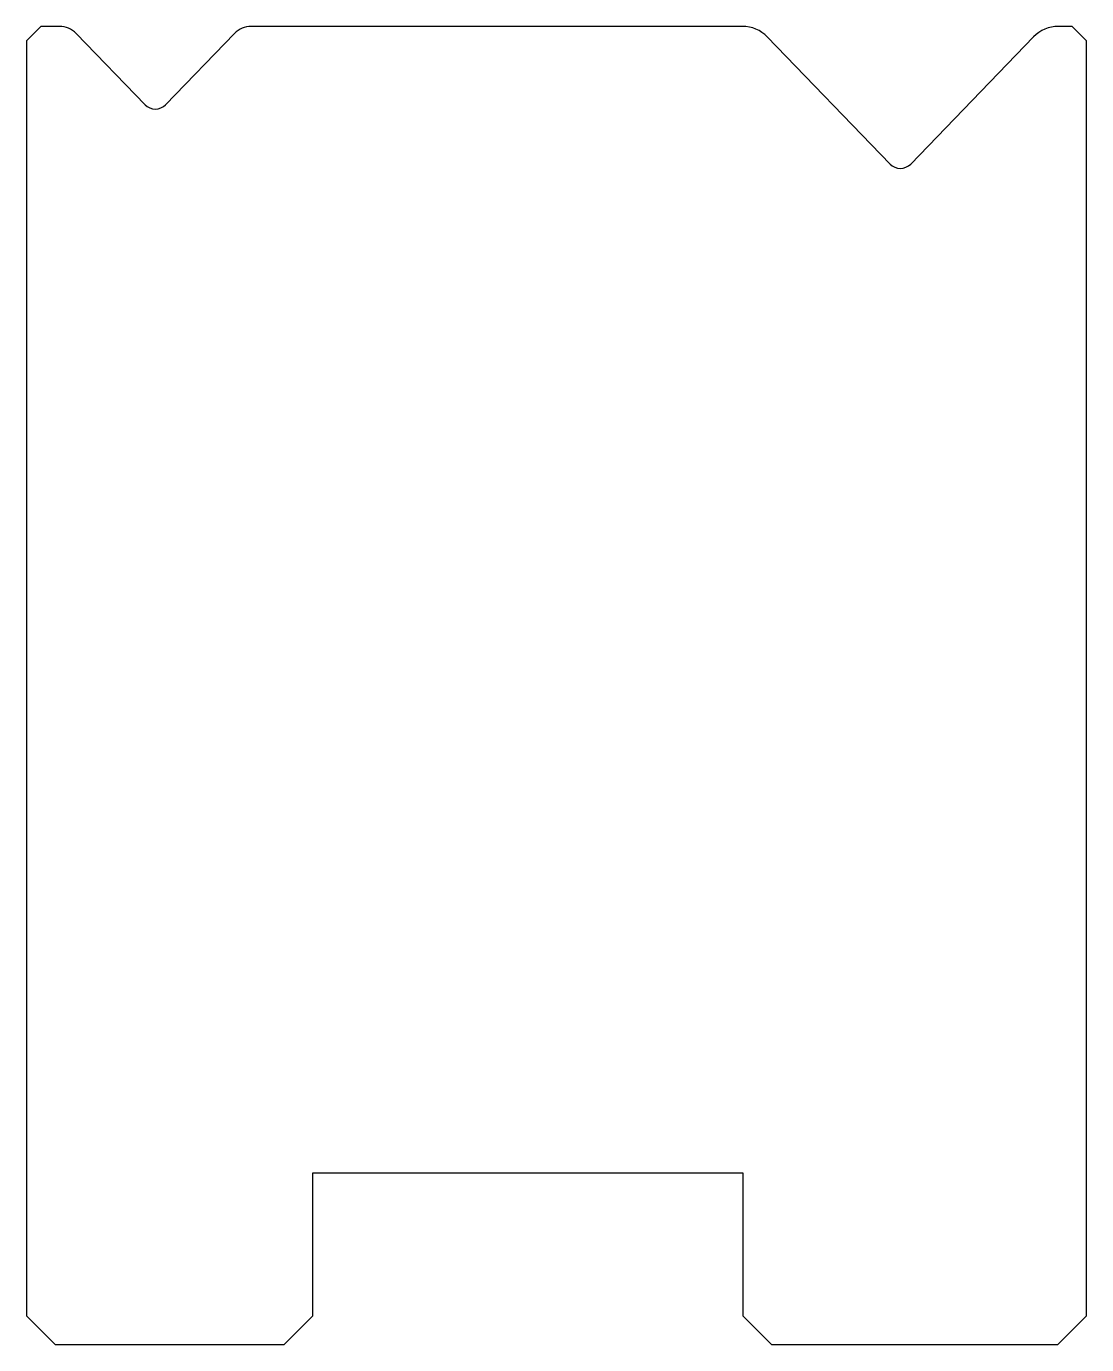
# Model space of a CAD drawing. Header units: metres. Extents: x -16.9 to 20.1, y -27.8 to 18.2.
import ezdxf

# ---------------------------------------------------------------- set-up
doc = ezdxf.new("R2010")
doc.units = ezdxf.units.M

msp = doc.modelspace()

# ---------------------------------------------------------------- linework, layer by layer
for p, q in [((-16.366546, 18.210679), (-16.866546, 17.710679)), ((-15.706126, 18.210679), (-16.366546, 18.210679)), ((-12.726216, 15.476537), (-15.130654, 17.966406)), ((-9.602438, 17.966406), (-12.006876, 15.476537)), ((8.124084, 18.210679), (-9.026966, 18.210679)), ((19.633454, 18.210679), (19.142824, 18.210679)), ((20.133454, 17.710679), (19.633454, 18.210679)), ((-16.866546, 17.710679), (-16.866546, -26.789321)), ((13.273784, 13.405476), (8.987292, 17.844269)), ((18.279616, 17.844269), (13.993124, 13.405476)), ((20.133454, -26.789321), (20.133454, 17.710679)), ((-6.866546, -21.789321), (8.133454, -21.789321)), ((-6.866546, -26.789321), (-6.866546, -21.789321)), ((8.133454, -21.789321), (8.133454, -26.789321)), ((-16.866546, -26.789321), (-15.866546, -27.789321)), ((-7.866546, -27.789321), (-6.866546, -26.789321)), ((8.133454, -26.789321), (9.133454, -27.789321)), ((19.133454, -27.789321), (20.133454, -26.789321)), ((-15.866546, -27.789321), (-7.866546, -27.789321)), ((9.133454, -27.789321), (19.133454, -27.789321))]:
    msp.add_line(p, q)
for centre, radius, start, end in [((-15.706126, 17.410679), 0.8, 44, 90), ((-9.026966, 17.410679), 0.8, 90, 136), ((8.124084, 17.010679), 1.2, 44, 90), ((19.142824, 17.010679), 1.2, 90, 136), ((-12.366546, 15.823866), 0.5, 224, 316), ((13.633454, 13.752806), 0.5, 224, 316)]:
    msp.add_arc(centre, radius, start, end)

doc.saveas('drawing.dxf')
